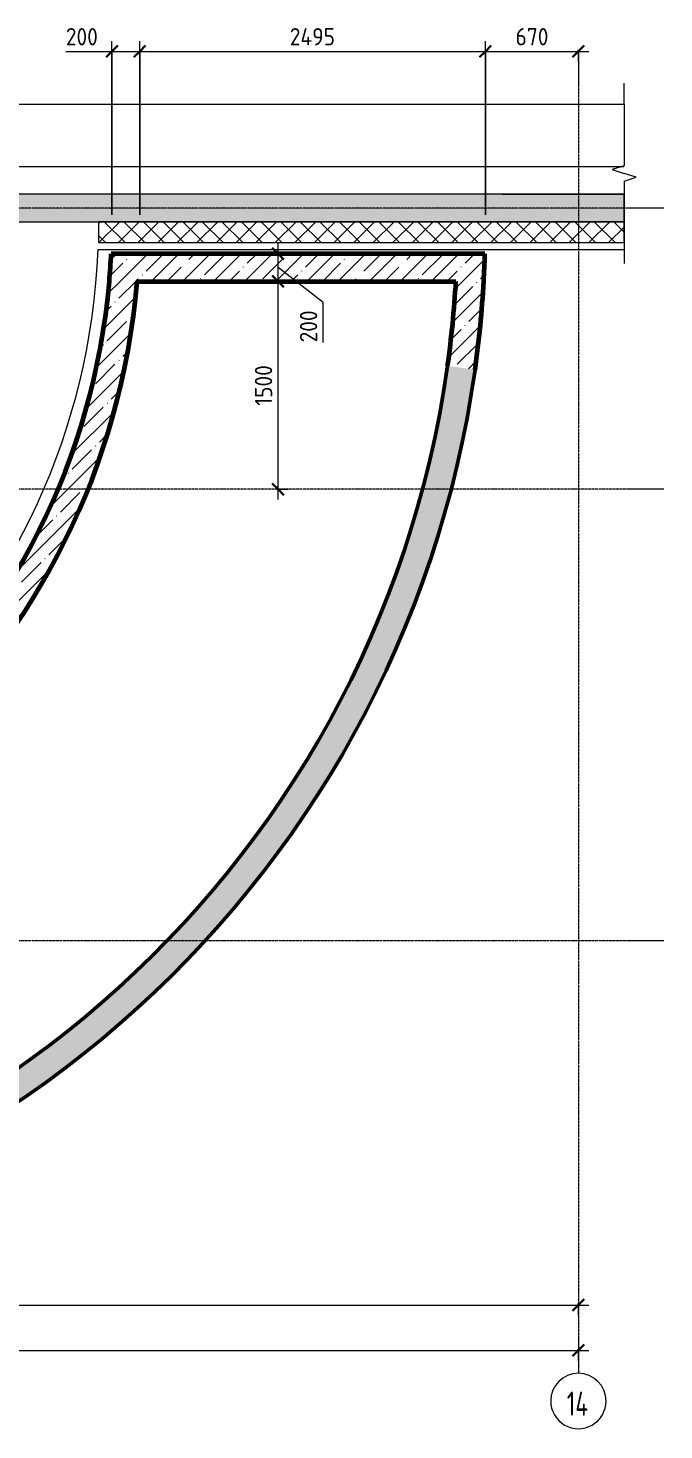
# Model space of a CAD drawing. Header units: millimetres. Extents: x 25237 to 117542, y -2270 to 13021.
# Drawn here: x 112953 to 117542, y 2719 to 12839 of the extents above; entities that cross this region are included whole.
import ezdxf

# ---------------------------------------------------------------- set-up
doc = ezdxf.new("R2010")
doc.units = ezdxf.units.MM
for name, pattern in [('01 Штриховая _2 мм_', [3, 2, -1]), ('01 Штриховая _4 мм_', [6, 3.5, -2.5]), ('02 Штрихпунктирная _20 мм_', [25, 20, -2.5, 0, -2.5])]:
    doc.linetypes.add(name, pattern=pattern)
for name, color, linetype, lineweight in [('AA_Dim', 7, 'Continuous', 9), ('AA_Dim-50', 7, 'Continuous', 9), ('AA_Linii', 7, 'Continuous', 9), ('AA_Oformlenie', 7, 'Continuous', 9), ('AA_Vinoska', 7, 'Continuous', 9), ('AF_Lestnica', 7, '01 Штриховая _2 мм_', 9), ('AF_Perekritie', 7, 'Continuous', 20), ('AF_Perekritie_Опалубка', 253, 'Continuous', 20), ('AF_Stena', 7, '01 Штриховая _4 мм_', 20), ('AF_Stena_Арматура', 253, 'Continuous', 20), ('AF_Stena_Гидроизоляция', 253, 'Continuous', 20), ('AF_Stena_Опалубка', 253, 'Continuous', 20), ('Оси', 7, 'Continuous', 9)]:
    doc.layers.add(name, color=color, linetype=linetype, lineweight=lineweight)
doc.styles.add('ISOCPEUR', font='isocpeur.ttf', dxfattribs={"width": 0.7, "height": 175})
doc.styles.add('ISOCPEUR_2', font='isocpeur.ttf', dxfattribs={"width": 0.9, "height": 125})
doc.dimstyles.new('05_Округл_5мм__прозр_', dxfattribs={"dimscale": 304.8, "dimtxt": 124.497647, "dimasz": 0.278871, "dimexe": 0.246063, "dimexo": 0.164042, "dimgap": 0.016404, "dimtad": 1, "dimdec": 0, "dimrnd": 5, "dimdsep": 46, "dimtxsty": 'ISOCPEUR_2', "dimblk1": 'OBLIQUE', "dimblk2": 'OBLIQUE', "dimsah": 1, "dimcen": 0.09, "dimdle": 0.246063, "dimazin": 0, "dimtfac": 1, "dimtdec": 4, "dimtix": 1, "dimtmove": 0, "dimatfit": 3, "dimfxl": 1, "dimtvp": 1, "dimtolj": 1, "dimtzin": 0, "dimlwd": 18, "dimlwe": 18, "dimarcsym": 2})
doc.dimstyles.new('05_Округл_5мм__прозр__1', dxfattribs={"dimscale": 304.8, "dimtxt": 124.497647, "dimasz": 0.278871, "dimexe": 0.246063, "dimexo": 0.164042, "dimgap": 0.016404, "dimtad": 1, "dimdec": 0, "dimrnd": 5, "dimdsep": 46, "dimtxsty": 'ISOCPEUR_2', "dimblk1": 'OBLIQUE', "dimblk2": 'OBLIQUE', "dimsah": 1, "dimcen": 0.09, "dimdle": 0.246063, "dimazin": 0, "dimtfac": 1, "dimtdec": 4, "dimtix": 1, "dimtmove": 1, "dimatfit": 3, "dimfxl": 1, "dimtvp": 1, "dimtolj": 1, "dimtzin": 0, "dimlwd": 18, "dimlwe": 18, "dimarcsym": 2})
pattern_1 = [(45, (67809.4, 0), (-112.2532, 112.2532), []), (45, (67921.65, 0), (-112.2532, 112.2532), [198.438, -39.688, 1.676, -38.011])]

# ---------------------------------------------------------------- blocks, each defined once
blk = doc.blocks.new('Лестницы 1 - Лестницы 1-3688333-Схема расположения входа на отм_ -0_850 в_о 7-14_А-В')
at = {"layer": 'AF_Lestnica', "linetype": 'Continuous'}
h = blk.add_hatch(dxfattribs=at)
h.set_pattern_fill('FP_19', color=256, style=0, pattern_type=2)
h.set_pattern_definition([(45, (0, 0), (-112.2532, 112.2532), []), (45, (112.25, 0), (-112.2532, 112.2532), [198.438, -39.688, 1.676, -38.011])])
h.paths.add_polyline_path([(40775, 3771), (41080, 3777), (41384, 3795), (41688, 3825), (41989, 3868), (42289, 3922), (42587, 3988), (42882, 4066), (43173, 4155), (43461, 4256), (43744, 4369), (44023, 4492), (44297, 4627), (44564, 4772), (44827, 4928), (45082, 5094), (45331, 5271), (45572, 5457), (45807, 5652), (46033, 5857), (46250, 6070), (46459, 6292), (46660, 6522), (46850, 6759), (47032, 7005), (47203, 7257), (47364, 7516), (47515, 7781), (47655, 8051), (47784, 8327), (47902, 8608), (48009, 8894), (48105, 9184), (48189, 9477), (48261, 9773), (48321, 10072), (48370, 10373), (48172, 10400), (48123, 10099), (48062, 9800), (47989, 9503), (47904, 9210), (47806, 8920), (47698, 8635), (47577, 8354), (47445, 8079), (47302, 7809), (47148, 7545), (46984, 7288), (46809, 7038), (46624, 6795), (46429, 6559), (46225, 6332), (46012, 6114), (45790, 5904), (45559, 5704), (45321, 5513), (45074, 5332), (44821, 5162), (44561, 5001), (44295, 4852), (44023, 4714), (43745, 4587), (43462, 4471), (43175, 4367), (42884, 4275), (42589, 4194), (42292, 4126), (41991, 4070), (41689, 4027), (41385, 3996), (41080, 3977), (40775, 3971), (40467, 3977), (40160, 3996), (39854, 4028), (39550, 4072), (39247, 4129), (38947, 4198), (38650, 4279), (38357, 4373), (38068, 4479), (37784, 4596), (37504, 4725), (37231, 4865), (36963, 5017), (36701, 5179), (36447, 5353), (36200, 5536), (35961, 5729), (35729, 5933), (35507, 6145), (35293, 6367), (35089, 6597), (34894, 6835), (34710, 7081), (34535, 7335), (34371, 7595), (34218, 7862), (34077, 8136), (33946, 8414), (33827, 8698), (33720, 8987), (33625, 9279), (33417, 9279), (33509, 8986), (33614, 8696), (33730, 8411), (33857, 8130), (33995, 7855), (34145, 7586), (34305, 7323), (34475, 7066), (34656, 6817), (34847, 6575), (35047, 6341), (35256, 6115), (35474, 5897), (35701, 5689), (35936, 5490), (36179, 5300), (36429, 5121), (36687, 4952), (36950, 4793), (37220, 4644), (37496, 4507), (37777, 4381), (38063, 4266), (38353, 4163), (38647, 4072), (38945, 3992), (39245, 3925), (39548, 3870), (39853, 3826), (40160, 3796), (40467, 3777)])
at = {"layer": 'AF_Lestnica', "color": 10, "linetype": 'Continuous', "lineweight": 50}
for radius in [7469, 7669]:
    blk.add_arc((40775, 11440), radius, 270, 352, dxfattribs=at)
blk = doc.blocks.new('011_ЛинияОбрыва _ЭлУзла_Линия_ - Тип 1-3710690-Схема расположения входа на отм_ -0_850 в_о 7-14_А-В')
at = {"layer": 'AA_Oformlenie'}
blk.add_line((10856, 0), (21600, 0), dxfattribs=at)
blk = doc.blocks.new('011_ЛинияОбрыва _ЭлУзла_Линия_ - Тип 1-3710487-Схема расположения входа на отм_ -0_850 в_о 7-14_А-В')
at = {"layer": 'AA_Oformlenie'}
for p, q in [((0, 0), (445, 0)), ((556, 0), (1000, 0))]:
    blk.add_line(p, q, dxfattribs=at)
blk = doc.blocks.new('Ось сетки - d_4мм-2765513-Схема расположения входа на отм_ -0_850 в_о 7-14_А-В')
at = {"layer": 'Оси'}
for start, end in [(360, 180), (360, 180), (180, 360), (180, 360)]:
    blk.add_arc((0, 0), 4, start, end, dxfattribs=at)
blk = doc.blocks.new('DIMBLOCK99-Схема расположения входа на отм_ -0_850 в_о 7-14_А-В')
at = {"layer": 'AA_Dim-50', "lineweight": 30}
for p, q in [((108384, 3621), (108427, 3664)), ((116924, 3621), (116967, 3664)), ((108384, 3621), (108342, 3579)), ((116924, 3621), (116882, 3579))]:
    blk.add_line(p, q, dxfattribs=at)
at = {"layer": 'AA_Dim-50', "lineweight": 18}
for p, q in [((108384, 3631), (108384, 3546)), ((108384, 3621), (108384, 3631)), ((108384, 3621), (116999, 3621)), ((116924, 3631), (116924, 3546)), ((116924, 3621), (116924, 3631))]:
    blk.add_line(p, q, dxfattribs=at)
at = {"layer": 'AA_Dim-50', "color": 0, "lineweight": 18, "insert": (112490, 3789), "char_height": 125, "width": 393.6, "attachment_point": 1, "line_spacing_factor": 1.149209, "style": 'ISOCPEUR_2'}
blk.add_mtext('8540', dxfattribs=at)
blk = doc.blocks.new('_Oblique')
at = {"color": 0, "linetype": 'ByBlock', "lineweight": -2}
blk.add_line((-0.5, -0.5), (0.5, 0.5), dxfattribs=at)
blk = doc.blocks.new('DIMBLOCK100-Схема расположения входа на отм_ -0_850 в_о 7-14_А-В')
at = {"layer": 'AA_Dim-50', "lineweight": 18}
for p, q in [((95284, 3293), (116999, 3293)), ((95359, 3303), (95359, 3218)), ((95359, 3293), (95359, 3303)), ((116924, 3303), (116924, 3218)), ((116924, 3293), (116924, 3303))]:
    blk.add_line(p, q, dxfattribs=at)
at = {"layer": 'AA_Dim-50', "lineweight": 30}
for p, q in [((95359, 3293), (95317, 3251)), ((95359, 3293), (95402, 3336)), ((116924, 3293), (116882, 3251)), ((116924, 3293), (116967, 3336))]:
    blk.add_line(p, q, dxfattribs=at)
at = {"layer": 'AA_Dim-50', "color": 0, "lineweight": 18, "insert": (105955, 3462), "char_height": 125, "width": 448.19, "attachment_point": 1, "line_spacing_factor": 1.149209, "style": 'ISOCPEUR_2'}
blk.add_mtext('21565', dxfattribs=at)
blk = doc.blocks.new('DIMBLOCK103-Схема расположения входа на отм_ -0_850 в_о 7-14_А-В')
at = {"layer": 'AA_Dim-50', "lineweight": 30}
for p, q in [((114758, 11010), (114715, 11053)), ((114758, 11010), (114800, 10968)), ((114758, 9510), (114715, 9552)), ((114758, 9510), (114800, 9467))]:
    blk.add_line(p, q, dxfattribs=at)
at = {"layer": 'AA_Dim-50', "lineweight": 18}
for p, q in [((114748, 11010), (114833, 11010)), ((114758, 11010), (114748, 11010)), ((114758, 9435), (114758, 11010)), ((114748, 9510), (114833, 9510)), ((114758, 9510), (114748, 9510))]:
    blk.add_line(p, q, dxfattribs=at)
at = {"layer": 'AA_Dim-50', "color": 0, "lineweight": 18, "insert": (114590, 10113), "char_height": 125, "width": 353.38, "attachment_point": 1, "rotation": 90, "line_spacing_factor": 1.149209, "style": 'ISOCPEUR_2'}
blk.add_mtext('1500', dxfattribs=at)
blk = doc.blocks.new('DIMBLOCK104-Схема расположения входа на отм_ -0_850 в_о 7-14_А-В')
at = {"layer": 'AA_Dim-50', "lineweight": 30}
for p, q in [((114758, 11210), (114715, 11253)), ((114758, 11210), (114800, 11168)), ((114758, 11010), (114715, 11053)), ((114758, 11010), (114800, 10968))]:
    blk.add_line(p, q, dxfattribs=at)
at = {"layer": 'AA_Dim-50', "lineweight": 18}
for p, q in [((114758, 11010), (114758, 11285)), ((114748, 11210), (114833, 11210)), ((114758, 11210), (114748, 11210)), ((115084, 10857), (114758, 11110)), ((114748, 11010), (114833, 11010)), ((114758, 11010), (114748, 11010)), ((115084, 10570), (115084, 10857))]:
    blk.add_line(p, q, dxfattribs=at)
at = {"layer": 'AA_Dim-50', "color": 0, "lineweight": 18, "insert": (114915, 10570), "char_height": 125, "width": 284.43, "attachment_point": 1, "rotation": 90, "line_spacing_factor": 1.149209, "style": 'ISOCPEUR_2'}
blk.add_mtext('200', dxfattribs=at)
blk = doc.blocks.new('DIMBLOCK115-Схема расположения входа на отм_ -0_850 в_о 7-14_А-В')
at = {"layer": 'AA_Dim-50', "lineweight": 18}
for p, q in [((113226, 12670), (113513, 12670)), ((113484, 12670), (113759, 12670)), ((113513, 12670), (113659, 12670)), ((113559, 11490), (113559, 12745)), ((113559, 12670), (113559, 11490)), ((113759, 11490), (113759, 12745)), ((113759, 12670), (113759, 11490))]:
    blk.add_line(p, q, dxfattribs=at)
at = {"layer": 'AA_Dim-50', "lineweight": 30}
for p, q in [((113559, 12670), (113516, 12628)), ((113559, 12670), (113601, 12713)), ((113759, 12670), (113716, 12628)), ((113759, 12670), (113801, 12713))]:
    blk.add_line(p, q, dxfattribs=at)
at = {"layer": 'AA_Dim-50', "color": 0, "lineweight": 18, "insert": (113226, 12839), "char_height": 125, "width": 284.43, "attachment_point": 1, "line_spacing_factor": 1.149209, "style": 'ISOCPEUR_2'}
blk.add_mtext('200', dxfattribs=at)
blk = doc.blocks.new('DIMBLOCK116-Схема расположения входа на отм_ -0_850 в_о 7-14_А-В')
at = {"layer": 'AA_Dim-50', "lineweight": 30}
for p, q in [((113759, 12670), (113716, 12628)), ((113759, 12670), (113801, 12713)), ((116254, 12670), (116211, 12628)), ((116254, 12670), (116296, 12713))]:
    blk.add_line(p, q, dxfattribs=at)
at = {"layer": 'AA_Dim-50', "lineweight": 18}
for p, q in [((113759, 11490), (113759, 12745)), ((113759, 12670), (116254, 12670)), ((113759, 12670), (113759, 11490)), ((116254, 11490), (116254, 12745)), ((116254, 12670), (116254, 11490))]:
    blk.add_line(p, q, dxfattribs=at)
at = {"layer": 'AA_Dim-50', "color": 0, "lineweight": 18, "insert": (114842, 12839), "char_height": 125, "width": 393.6, "attachment_point": 1, "line_spacing_factor": 1.149209, "style": 'ISOCPEUR_2'}
blk.add_mtext('2495', dxfattribs=at)
blk = doc.blocks.new('DIMBLOCK117-Схема расположения входа на отм_ -0_850 в_о 7-14_А-В')
at = {"layer": 'AA_Dim-50', "lineweight": 30}
for p, q in [((116254, 12670), (116211, 12628)), ((116254, 12670), (116296, 12713)), ((116924, 12670), (116882, 12628)), ((116924, 12670), (116967, 12713))]:
    blk.add_line(p, q, dxfattribs=at)
at = {"layer": 'AA_Dim-50', "lineweight": 18}
for p, q in [((116254, 11490), (116254, 12745)), ((116254, 12670), (116999, 12670)), ((116254, 12670), (116254, 11490)), ((116924, 12681), (116924, 12595)), ((116924, 12670), (116924, 12681))]:
    blk.add_line(p, q, dxfattribs=at)
at = {"layer": 'AA_Dim-50', "color": 0, "lineweight": 18, "insert": (116471, 12839), "char_height": 125, "width": 284.43, "attachment_point": 1, "line_spacing_factor": 1.149209, "style": 'ISOCPEUR_2'}
blk.add_mtext('670', dxfattribs=at)

msp = doc.modelspace()

# ---------------------------------------------------------------- hatches: boundary and pattern name
at = {"layer": 'AA_Oformlenie'}
h = msp.add_hatch(dxfattribs=at)
h.set_pattern_fill('FP_1', color=256, style=0, pattern_type=2)
h.set_pattern_definition([(45, (67809.4, 0), (-157.1545, 157.1545), []), (45, (67966.55, 0), (-157.1545, 157.1545), [277.813, -55.563, 1.676, -53.886])])
h.paths.add_polyline_path([(117254.4587, 11440), (117254.4587, 11640), (95654.4587, 11640), (95654.4587, 11440), (115632.65, 11440)])
h = msp.add_hatch(dxfattribs=at)
h.set_pattern_fill('FP_2', color=256, style=0, pattern_type=2)
h.set_pattern_definition([(45, (67809.4, 0), (-70.71068, 70.71068), []), (135, (67809.4, 0), (-70.71068, -70.71068), [])])
h.paths.add_polyline_path([(115632.65, 11290), (117254.4587, 11290), (117254.4587, 11440), (113461.3619, 11440), (113461.3619, 11290)])
h.paths.add_polyline_path([(103707.5554, 11290), (103707.5554, 11440), (95654.4587, 11440), (95654.4587, 11290), (100731.518, 11290)])
at = {"layer": 'AF_Stena', "linetype": 'Continuous', "lineweight": 9}
h = msp.add_hatch(dxfattribs=at)
h.set_pattern_fill('FP_19', color=256, style=0, pattern_type=2)
h.set_pattern_definition(pattern_1)
h.paths.add_polyline_path([(116241.6039, 11010), (116246.5638, 11109.9719), (116250.2185, 11210), (113553.3479, 11210), (113547.7051, 11109.933), (113540.0474, 11010), (116041.2804, 11010)])
h = msp.add_hatch(dxfattribs=at)
h.set_pattern_fill('FP_19', color=256, style=0, pattern_type=2)
h.set_pattern_definition(pattern_1)
h.paths.add_polyline_path([(108584.4587, 6265.7905), (108840.9246, 6272.1505), (109096.7601, 6291.2146), (109351.3362, 6322.9362), (109604.027, 6367.2371), (109854.2115, 6424.0084), (110101.2744, 6493.1107), (110344.6086, 6574.3741), (110583.6157, 6667.5987), (110817.7083, 6772.5553), (111046.3108, 6888.9861), (111268.8613, 7016.6047), (111484.8127, 7155.0974), (111693.6341, 7304.1238), (111894.8121, 7463.3175), (112087.8523, 7632.2872), (112272.2799, 7810.6174), (112447.6418, 7997.8699), (112613.5066, 8193.5841), (112769.4668, 8397.2791), (112915.1389, 8608.4541), (113050.1648, 8826.59), (113174.2126, 9051.1504), (113286.9773, 9281.5834), (113388.1817, 9517.3225), (113477.577, 9757.7881), (113554.9434, 10002.3891), (113620.0908, 10250.5243), (113672.859, 10501.5835), (113713.1183, 10754.9497), (113740.7697, 11010), (113540.0474, 11010), (113512.1508, 10761.3173), (113471.7827, 10514.3523), (113417.0675, 10262.3738), (113354.0721, 10028.0695), (113277.0274, 9789.9824), (113188.1064, 9556.0714), (113087.5341, 9326.9284), (112975.5649, 9103.1334), (112852.4823, 8885.2527), (112718.5978, 8673.8378), (112574.2502, 8469.4238), (112419.8049, 8272.528), (112255.6528, 8083.6487), (112082.2092, 7903.2641), (111899.9132, 7731.8305), (111709.2261, 7569.7819), (111510.6305, 7417.5284), (111304.6292, 7275.4553), (111091.7433, 7143.9223), (110872.5118, 7023.2622), (110647.4895, 6913.7804), (110417.2459, 6815.754), (110182.3636, 6729.4311), (109943.4373, 6655.0301), (109701.0715, 6592.7394), (109455.8797, 6542.7166), (109208.4824, 6505.0882), (108959.5058, 6479.9497), (108709.5799, 6467.3644), (108459.3374, 6467.3644), (108209.4116, 6479.9497), (107960.4349, 6505.0882), (107713.0377, 6542.7166), (107467.8458, 6592.7394), (107225.48, 6655.0301), (106986.5537, 6729.4311), (106751.6715, 6815.754), (106521.4278, 6913.7804), (106296.4055, 7023.2622), (106077.174, 7143.9223), (105864.2882, 7275.4553), (105658.2868, 7417.5284), (105459.6912, 7569.7819), (105269.0042, 7731.8305), (105086.7082, 7903.2641), (104913.2646, 8083.6487), (104749.1124, 8272.528), (104594.6671, 8469.4238), (104450.3195, 8673.8378), (104316.435, 8885.2527), (104193.3524, 9103.1334), (104081.3833, 9326.9284), (103980.8109, 9556.0714), (103891.8899, 9789.9824), (103814.8453, 10028.0695), (103749.872, 10269.7299), (103697.1346, 10514.3523), (103656.7666, 10761.3173), (103628.8699, 11010), (103428.1476, 11010), (103455.799, 10754.9497), (103496.0583, 10501.5835), (103548.8265, 10250.5243), (103613.9739, 10002.3891), (103691.3404, 9757.7881), (103780.7357, 9517.3225), (103881.9401, 9281.5834), (103994.7047, 9051.1504), (104118.7525, 8826.59), (104253.7784, 8608.4541), (104399.4505, 8397.2791), (104555.4107, 8193.5841), (104721.2756, 7997.8699), (104896.6374, 7810.6174), (105081.0651, 7632.2872), (105274.1052, 7463.3175), (105475.2832, 7304.1238), (105684.1046, 7155.0974), (105900.056, 7016.6047), (106122.6065, 6888.9861), (106351.209, 6772.5553), (106585.3016, 6667.5987), (106824.3087, 6574.3741), (107067.6429, 6493.1107), (107314.7059, 6424.0084), (107564.8903, 6367.2371), (107817.5811, 6322.9362), (108072.1572, 6291.2146), (108327.9927, 6272.1505)])
h = msp.add_hatch(dxfattribs=at)
h.set_pattern_fill('FP_19', color=256, style=0, pattern_type=2)
h.set_pattern_definition(pattern_1)
h.paths.add_polyline_path([(116179.0319, 10372.6526), (116205.8025, 10584.4935), (116226.6653, 10796.9975), (116241.6039, 11010), (116041.2804, 11010), (116017.3796, 10704.6252), (115980.9783, 10400.4872)])

# ---------------------------------------------------------------- linework, layer by layer
at = {"layer": 'AA_Linii', "lineweight": 20}
for p, q in [((95656.1907, 11840), (117252.7266, 11840)), ((116374.4587, 11640), (117254.4587, 11640)), ((117254.4587, 11440), (116374.4587, 11440)), ((116374.4587, 11440), (117254.4587, 11440)), ((113459.5674, 11240), (117252.7266, 11240))]:
    msp.add_line(p, q, dxfattribs=at)
at = {"layer": 'AA_Linii'}
for p, q in [((117254.4587, 11640), (95654.4587, 11640)), ((117254.4587, 11440), (117254.4587, 11640)), ((95654.4587, 11440), (117254.4587, 11440)), ((117254.4587, 11440), (113461.3619, 11440)), ((113461.3619, 11440), (113461.3619, 11290)), ((117254.4587, 11290), (117254.4587, 11440)), ((113461.3619, 11290), (117254.4587, 11290))]:
    msp.add_line(p, q, dxfattribs=at)
at = {"layer": 'AA_Linii', "lineweight": 20}
msp.add_arc((108584.4587, 11440), 4879.2095, 182.34922632, 357.65077368, dxfattribs=at)
at = {"layer": 'AA_Vinoska'}
for p, q in [((117254.4587, 12290), (117254.4587, 12440)), ((117254.4587, 11845), (117167.8561, 11817.5)), ((117167.8561, 11817.5), (117254.4587, 11790)), ((117341.1088, 11761.8457), (117254.4587, 11790)), ((117254.4587, 11733.6913), (117341.1088, 11761.8457)), ((117254.4587, 11290), (117254.4587, 11140))]:
    msp.add_line(p, q, dxfattribs=at)
at = {"layer": 'AF_Perekritie', "linetype": '01 Штриховая _4 мм_'}
for p, q in [((116244.7959, 11071.2192), (116237.6104, 10943.9743)), ((113537.8702, 10985.6055), (113537.9119, 10986.0604)), ((116223.1889, 10756.9424), (116211.4586, 10636.4799)), ((116189.6562, 10451.194), (116174.2383, 10339.0836)), ((116144.0706, 10148.0887), (116124.6586, 10039.2294)), ((116086.4835, 9847.3952), (116063.2371, 9741.5753)), ((116016.9808, 9549.3964), (115990.0703, 9446.5886)), ((115935.6706, 9254.491), (115905.2732, 9154.7326)), ((115842.6812, 8963.1122), (115808.979, 8866.4657)), ((115738.1597, 8675.7046), (115701.3389, 8582.2405)), ((115622.2718, 8392.7138), (115582.5219, 8302.5035)), ((115495.2017, 8114.5829), (115452.7146, 8027.6939)), ((115357.1509, 7841.7494), (115312.121, 7758.2433)), ((115208.3388, 7574.6437), (115160.9618, 7494.5749)), ((115049.0019, 7313.6883), (114999.4745, 7237.1028)), ((114879.3932, 7059.296), (114827.9126, 6986.2312)), ((114699.7822, 6811.8701), (114646.5456, 6742.3542)), ((114510.4543, 6571.8028), (114455.6583, 6505.8548)), ((114311.7104, 6339.4749), (114255.5505, 6277.1044)), ((114103.8661, 6115.2549), (114046.5365, 6056.4622)), ((113887.2518, 5899.4988), (113828.9445, 5844.2747)), ((113662.2117, 5692.549), (113603.1163, 5640.8751)), ((113429.1033, 5494.734), (113369.4065, 5446.583)), ((113188.297, 5306.368), (113128.1821, 5261.7033))]:
    msp.add_line(p, q, dxfattribs=at)
for radius, start, end in [(7669.2095, 356.2560247, 358.28143884), (4974.2095, 353.30242042, 353.44052978), (7669.2095, 353.80810067, 355.70313286), (4974.2095, 350.42820395, 350.60413591), (7669.2095, 351.68172854, 353.64069847), (4974.2095, 347.55392196, 347.76991316), (4974.2095, 344.6795669, 344.9371939), (7669.2095, 349.39040144, 350.56163197), (4974.2095, 341.80512999, 342.10559705), (7669.2095, 347.09906918, 348.26950723), (4974.2095, 338.93060099, 339.27486039), (7669.2095, 344.80773151, 345.97745512), (4974.2095, 336.05596791, 336.44479754), (4974.2095, 333.18121653, 333.61527239), (7669.2095, 342.51638814, 343.68546761), (7669.2095, 340.22503878, 341.39353781), (7669.2095, 337.93368313, 339.10165977), (7669.2095, 335.64232083, 336.80982833), (7669.2095, 333.35095153, 334.51803901), (7669.2095, 331.05957483, 332.22628788), (7669.2095, 328.76819032, 329.93457147), (7669.2095, 326.47679754, 327.64288675), (7669.2095, 324.185396, 325.351231), (7669.2095, 321.89398516, 323.05960182), (7669.2095, 319.60256446, 320.76799708), (7669.2095, 317.31113326, 318.47641485), (7669.2095, 315.01969088, 316.18485341), (7669.2095, 312.7282366, 313.89331121), (7669.2095, 310.43676959, 311.60178685), (7669.2095, 308.14528897, 309.31027907), (7669.2095, 305.85379378, 307.01878671)]:
    msp.add_arc((108584.4587, 11440), radius, start, end, dxfattribs=at)
at = {"layer": 'AF_Perekritie_Опалубка', "lineweight": 35}
for p, q in [((113553.3479, 11210), (113547.7051, 11109.933)), ((116250.2185, 11210), (113553.3479, 11210)), ((113547.7038, 11109.9136), (113540.0473, 11010))]:
    msp.add_line(p, q, dxfattribs=at)
at = {"layer": 'AF_Perekritie_Опалубка', "lineweight": 35, "flags": 128}
for points in [[(116237.6072, 10943.9248), (116235.1522, 10907.4007), (116235.048, 10905.9064)], [(116211.4534, 10636.4306), (116208.1458, 10605.6327), (116207.6833, 10601.4176)], [(116174.2312, 10339.0345), (116169.2413, 10305.167), (116168.2048, 10298.2612)], [(116124.6495, 10039.1807), (116118.4996, 10006.4724), (116116.6755, 9996.919)], [(116063.2261, 9741.5269), (116055.9997, 9710.0151), (116053.1772, 9697.8699)], [(115990.0574, 9446.5407), (115981.8394, 9416.2579), (115977.8107, 9401.589)], [(115905.2584, 9154.6853), (115896.1342, 9125.659), (115890.6958, 9108.5472)], [(115808.9623, 8866.4189), (115799.018, 8838.6721), (115791.9709, 8819.21)], [(115701.3204, 8582.1945), (115690.6424, 8555.7451), (115681.793, 8534.0374)], [(115582.5016, 8302.4582), (115571.1764, 8277.3194), (115560.337, 8253.4823)], [(115452.6926, 8027.6495), (115440.8066, 8003.8297), (115427.7959, 7977.9907)], [(115312.0972, 7758.1998), (115299.7364, 7735.7027), (115284.3803, 7708.0002)], [(115160.9363, 7494.5324), (115148.186, 7473.3569), (115130.3182, 7443.94)], [(114999.4473, 7237.0613), (114986.3918, 7217.2016), (114965.8543, 7186.2296)], [(114827.8838, 6986.1908), (114814.6064, 6967.6368), (114791.2498, 6935.2785)], [(114646.5152, 6742.315), (114633.098, 6725.0518), (114606.7824, 6691.4856)], [(114455.6264, 6505.8169), (114442.1497, 6489.8253), (114412.7449, 6455.2381)], [(114255.5171, 6277.0677), (114242.0595, 6262.3243), (114209.4458, 6226.9116)], [(114046.5017, 6056.4269), (114033.1399, 6042.9039), (113997.2081, 6006.8688)], [(113828.9083, 5844.2408), (113815.7167, 5831.9065), (113776.369, 5795.4594)], [(113603.0788, 5640.8427), (113590.1294, 5629.6614), (113547.2794, 5593.0194)], [(113369.3677, 5446.552), (113356.7299, 5436.4843), (113310.3032, 5399.8705)], [(113128.1422, 5261.6739), (113115.8826, 5252.6766), (113065.817, 5216.3195)]]:
    msp.add_lwpolyline(points, dxfattribs=at)
at = {"layer": 'AF_Perekritie_Опалубка', "lineweight": 35}
for radius, start, end in [(4974.2095, 354.76455157, 357.31146825), (7669.2095, 355.70350351, 356.25565405), (4974.2095, 351.93188393, 353.30184893), (4974.2095, 349.10494087, 350.42763246), (7669.2095, 353.64106912, 353.80773002), (4974.2095, 346.27793284, 347.55335047), (7669.2095, 350.56200262, 351.68135789), (4974.2095, 343.45085248, 344.67899541), (7669.2095, 348.26987788, 349.39003079), (4974.2095, 340.62369116, 341.8045585), (7669.2095, 345.97782577, 347.09869853), (4974.2095, 337.79643884, 338.9300295), (4974.2095, 334.96908372, 336.05539642), (7669.2095, 343.68583826, 344.80736086), (4974.2095, 332.14161186, 333.18064504), (7669.2095, 341.39390846, 342.51601749), (7669.2095, 339.10203042, 340.22466813), (7669.2095, 336.81019898, 337.93331248), (7669.2095, 334.51840966, 335.64195018), (7669.2095, 332.22665853, 333.35058088), (7669.2095, 329.93494212, 331.05920418), (7669.2095, 327.6432574, 328.76781967), (7669.2095, 325.35160165, 326.47642689), (7669.2095, 323.05997248, 324.18502535), (7669.2095, 320.76836773, 321.89361451), (7669.2095, 318.4767855, 319.60219381), (7669.2095, 316.18522406, 317.31076261), (7669.2095, 313.89368186, 315.01932023), (7669.2095, 311.6021575, 312.72786595), (7669.2095, 309.31064972, 310.43639894), (7669.2095, 307.01915737, 308.14491832), (7669.2095, 304.72767939, 305.85342313)]:
    msp.add_arc((108584.4587, 11440), radius, start, end, dxfattribs=at)
at = {"layer": 'AF_Stena_Арматура', "lineweight": 60}
for radius, end in [(7469.2095, 356.69967556), (7669.2095, 356.78583404)]:
    msp.add_arc((108584.4587, 11440), radius, 352.00000216, end, dxfattribs=at)
at = {"layer": 'AF_Stena_Гидроизоляция', "lineweight": 60}
for radius, start, end in [(5174.2095, 184.76703402, 355.23296598), (4974.2095, 184.95917476, 355.04082524)]:
    msp.add_arc((108584.4587, 11440), radius, start, end, dxfattribs=at)
at = {"layer": 'AF_Stena_Опалубка', "lineweight": 60}
for p, q in [((116250.2185, 11210), (113553.3479, 11210)), ((113740.7697, 11010), (116041.2804, 11010))]:
    msp.add_line(p, q, dxfattribs=at)
for radius, start, end in [(4974.2095, 355.04082524, 357.34978398), (7669.2095, 356.78583404, 358.28143884)]:
    msp.add_arc((108584.4587, 11440), radius, start, end, dxfattribs=at)
at = {"layer": 'Оси'}
for p, q in [((116924.4587, 12681.8629), (116924.4587, 12431.8629)), ((117541.8717, 11540), (117291.8717, 11540)), ((117541.8717, 9510), (117291.8717, 9510)), ((117541.8717, 6250), (117291.8717, 6250)), ((116924.4587, 3378.1675), (116924.4587, 3128.1675))]:
    msp.add_line(p, q, dxfattribs=at)
at = {"layer": 'Оси', "linetype": '02 Штрихпунктирная _20 мм_'}
for p, q in [((116924.4587, 12431.8629), (116924.4587, 3378.1675)), ((117291.8717, 11540), (94446.6929, 11540)), ((117291.8717, 9510), (94446.6929, 9510)), ((117291.8717, 6250), (94446.6929, 6250))]:
    msp.add_line(p, q, dxfattribs=at)

# ---------------------------------------------------------------- block references
at = {"layer": 'AA_Oformlenie'}
msp.add_blockref('011_ЛинияОбрыва _ЭлУзла_Линия_ - Тип 1-3710690-Схема расположения входа на отм_ -0_850 в_о 7-14_А-В', (95654.4587, 12290), dxfattribs=at)
at = {"layer": 'AA_Oformlenie', "rotation": 270}
msp.add_blockref('011_ЛинияОбрыва _ЭлУзла_Линия_ - Тип 1-3710487-Схема расположения входа на отм_ -0_850 в_о 7-14_А-В', (117254.4587, 12290), dxfattribs=at)
at = {"layer": 'AF_Lestnica', "color": 10, "linetype": 'Continuous', "lineweight": 50}
msp.add_blockref('Лестницы 1 - Лестницы 1-3688333-Схема расположения входа на отм_ -0_850 в_о 7-14_А-В', (67809.3971, 0), dxfattribs=at)
at = {"layer": 'Оси', "xscale": 49.99999999999998, "yscale": 49.99999999999998, "zscale": 49.99999999999998, "rotation": 180}
msp.add_blockref('Ось сетки - d_4мм-2765513-Схема расположения входа на отм_ -0_850 в_о 7-14_А-В', (116924.4587, 2928.1675), dxfattribs=at)

# ---------------------------------------------------------------- texts
at = {"layer": 'Оси', "insert": (116841.049, 2996.7133), "char_height": 175, "width": 196.413437, "attachment_point": 1, "style": 'ISOCPEUR'}
msp.add_mtext('14', dxfattribs=at)

# ---------------------------------------------------------------- dimensions: what is measured, and where the dimension line sits
at = {"layer": 'AA_Dim', "lineweight": 18}
dim = msp.add_linear_dim(base=(113758.6681, 12670.4131), p1=(113558.6681, 11440), p2=(113758.6681, 11440), dimstyle='05_Округл_5мм__прозр__1', override={"dimpost": '<>', "dimfxl": 200}, dxfattribs=at)
dim.commit()
dim.dimension.update_dxf_attribs({"geometry": 'DIMBLOCK115-Схема расположения входа на отм_ -0_850 в_о 7-14_А-В', "text_midpoint": (113368.4066, 12755.3867), "dimtype": 160})
for base, p1, p2, override, picture, middle in [((116253.6681, 12670.4131), (113758.6681, 11440), (116253.6681, 11440), {"dimpost": '<>', "dimfxl": 2495}, 'DIMBLOCK116-Схема расположения входа на отм_ -0_850 в_о 7-14_А-В', (115006.1681, 12737.9131)), ((116924.4587, 12670.4131), (116253.6681, 11440), (116924.4587, 12730.5172), {"dimpost": '<>', "dimfxl": 1454.439603}, 'DIMBLOCK117-Схема расположения входа на отм_ -0_850 в_о 7-14_А-В', (116589.0634, 12737.9131)), ((116924.4587, 3621.1483), (108384.4587, 3681.2523), (116924.4587, 3681.2523), {"dimpost": '<>', "dimfxl": 8540}, 'DIMBLOCK99-Схема расположения входа на отм_ -0_850 в_о 7-14_А-В', (112654.4587, 3688.6483)), ((116924.4587, 3293.2367), (95359.4587, 3353.3408), (116924.4587, 3353.3408), {"dimpost": '<>', "dimfxl": 21565}, 'DIMBLOCK100-Схема расположения входа на отм_ -0_850 в_о 7-14_А-В', (106141.9587, 3360.7367))]:
    dim = msp.add_linear_dim(base=base, p1=p1, p2=p2, dimstyle='05_Округл_5мм__прозр_', override=override, dxfattribs=at)
    dim.commit()
    dim.dimension.update_dxf_attribs({"geometry": picture, "text_midpoint": middle})
dim = msp.add_linear_dim(base=(114757.8443, 11210), p1=(114697.7402, 11010), p2=(114697.7402, 11210), angle=90, dimstyle='05_Округл_5мм__прозр__1', override={"dimpost": '<>', "dimfxl": 200}, dxfattribs=at)
dim.commit()
dim.dimension.update_dxf_attribs({"geometry": 'DIMBLOCK104-Схема расположения входа на отм_ -0_850 в_о 7-14_А-В', "text_midpoint": (114998.7001, 10711.7483), "dimtype": 160, "text_rotation": 90})
dim = msp.add_linear_dim(base=(114757.8443, 11010), p1=(114697.7402, 9510), p2=(114697.7402, 11010), angle=90, dimstyle='05_Округл_5мм__прозр_', override={"dimpost": '<>', "dimfxl": 1500}, dxfattribs=at)
dim.commit()
dim.dimension.update_dxf_attribs({"geometry": 'DIMBLOCK103-Схема расположения входа на отм_ -0_850 в_о 7-14_А-В', "text_midpoint": (114690.3443, 10260)})

doc.saveas('drawing.dxf')
